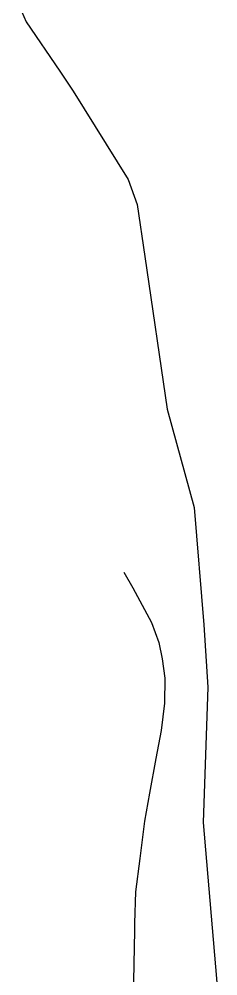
# Model space of a CAD drawing. Extents: x -3657 to 4700, y -7332 to 8131.
# Drawn here: x 109 to 249, y 4027 to 4700 of the extents above; entities that cross this region are included whole.
import ezdxf

# ---------------------------------------------------------------- set-up
doc = ezdxf.new("R2010")
doc.units = 0
doc.layers.add('OSM_HIGHWAY_RESIDENTIAL', color=8, linetype='CONTINUOUS')
doc.layers.add('OSM_WATERWAY_CANAL', color=4, linetype='CONTINUOUS')

msp = doc.modelspace()

# ---------------------------------------------------------------- linework, layer by layer
at = {"layer": 'OSM_HIGHWAY_RESIDENTIAL'}
for p, q in [((182.545319, 4310.709733), (188.719071, 4299.779272)), ((188.719071, 4299.779272), (201.984294, 4275.28303)), ((201.984294, 4275.28303), (207.065883, 4261.372544)), ((207.065883, 4261.372544), (209.432235, 4249.786033)), ((209.432235, 4249.786033), (211.442117, 4236.075699)), ((211.442117, 4236.075699), (211.161492, 4218.484661)), ((211.161492, 4218.484661), (208.72688, 4199.314656)), ((207.801575, 4194.499915), (204.957402, 4179.699871)), ((208.72688, 4199.314656), (207.801575, 4194.499915)), ((204.957402, 4179.699871), (200.452232, 4155.17027)), ((200.452232, 4155.17027), (197.024056, 4135.533246)), ((197.024056, 4135.533246), (193.664139, 4109.413558)), ((193.664139, 4109.413558), (190.713784, 4085.940309)), ((190.713784, 4085.940309), (189.940169, 4063.834757)), ((189.940169, 4063.834757), (189.871909, 4058.630835)), ((189.871909, 4058.630835), (188.984527, 4002.432919))]:
    msp.add_line(p, q, dxfattribs=at)
at = {"layer": 'OSM_WATERWAY_CANAL'}
for p, q in [((108.619574, 4709.23235), (113.602565, 4698.101738)), ((113.602565, 4698.101738), (137.395021, 4663.353324)), ((137.395021, 4663.353324), (146.76183, 4649.131493)), ((146.76183, 4649.131493), (185.412245, 4587.073604)), ((185.412245, 4587.073604), (191.783193, 4569.593762)), ((191.783193, 4569.593762), (197.342603, 4532.877197)), ((197.342603, 4532.877197), (213.042438, 4425.518495)), ((213.042438, 4425.518495), (232.033929, 4356.232936)), ((232.033929, 4356.232936), (238.829607, 4273.626225)), ((238.829607, 4273.626225), (241.620689, 4229.882141)), ((241.620689, 4229.882141), (238.29111, 4134.710403)), ((238.29111, 4134.710403), (248.772836, 4013.863757))]:
    msp.add_line(p, q, dxfattribs=at)

doc.saveas('drawing.dxf')
